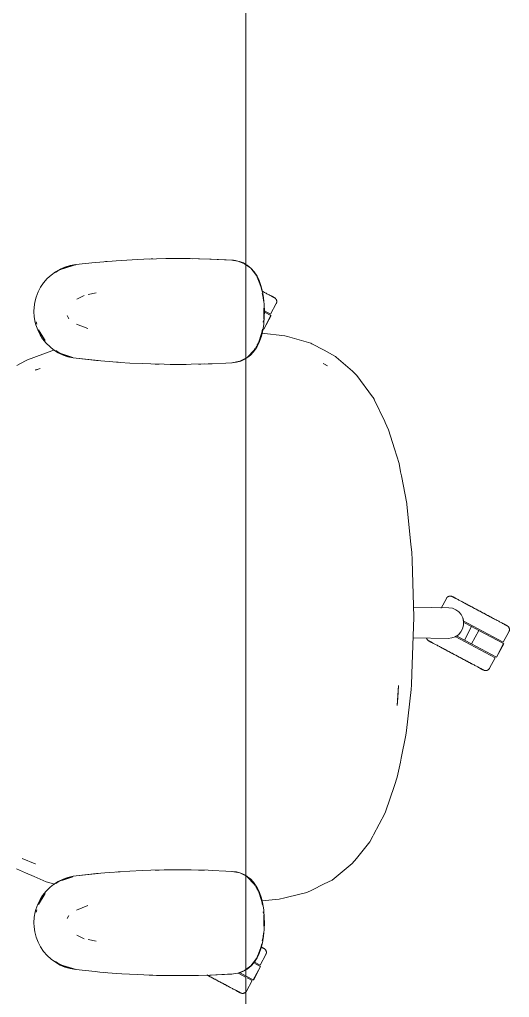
# Model space of a CAD drawing. Header units: millimetres. Extents: x 79795 to 317870, y -36033 to 97293.
# Drawn here: x 164558 to 165008, y 20911 to 21807 of the extents above; entities that cross this region are included whole.
import ezdxf

# ---------------------------------------------------------------- set-up
doc = ezdxf.new("R2010")
doc.units = ezdxf.units.MM
doc.header["$MEASUREMENT"] = 0
doc.layers.add('G-IMPT', color=8, linetype='CONTINUOUS', lineweight=9)
doc.layers.add('I-FURN', color=8, linetype='CONTINUOUS', lineweight=9)

msp = doc.modelspace()

# ---------------------------------------------------------------- linework, layer by layer
at = {"layer": 'G-IMPT'}
for p, q in [((164627.88, 21584.19), (164609.95, 21582.28)), ((164632.01, 21584.53), (164627.88, 21584.19)), ((164647.06, 21585.78), (164632.01, 21584.53)), ((164638.88, 21585.13), (164637.2, 21584.96)), ((164647.06, 21585.78), (164652.15, 21586.1)), ((164652.15, 21586.1), (164666.29, 21586.91)), ((164672.31, 21587.17), (164666.29, 21586.91)), ((164672.31, 21587.17), (164684.07, 21587.56)), ((164677.2, 21587.31), (164679.13, 21587.42)), ((164679.13, 21587.42), (164680.63, 21587.43)), ((164692.49, 21587.72), (164684.07, 21587.56)), ((164692.49, 21587.72), (164703.29, 21587.81)), ((164692.49, 21587.72), (164712.68, 21587.77)), ((164692.49, 21587.72), (164722.51, 21587.61)), ((164722.51, 21587.61), (164703.29, 21587.81)), ((164712.68, 21587.77), (164722.51, 21587.61)), ((164712.68, 21587.77), (164734.07, 21587.26)), ((164712.68, 21587.77), (164732.86, 21587.3)), ((164712.68, 21587.73), (164714.71, 21587.75)), ((164714.71, 21587.75), (164716.62, 21587.68)), ((164722.51, 21587.61), (164734.07, 21587.26)), ((164734.07, 21587.26), (164732.86, 21587.3)), ((164732.86, 21587.3), (164754.65, 21586.22)), ((164732.86, 21587.3), (164753.04, 21586.33)), ((164734.07, 21587.26), (164754.65, 21586.22)), ((164754.65, 21586.22), (164753.04, 21586.33)), ((164754.65, 21586.22), (164756.29, 21585.96)), ((164758.51, 21585.5), (164754.66, 21586.08)), ((164758.69, 21585.52), (164756.29, 21585.96)), ((164758.51, 21585.5), (164764.71, 21583.09)), ((164758.69, 21585.52), (164760.03, 21585.15)), ((164763.68, 21583.76), (164760.03, 21585.15)), ((164763.68, 21583.76), (164765.92, 21582.48)), ((164764.71, 21583.09), (164765.92, 21582.19)), ((164765.92, 21582.48), (164767.11, 21581.8)), ((164587.28, 21572.6), (164591.36, 21575.59)), ((164591.32, 21574.9), (164593.43, 21576.5)), ((164595.81, 21578.11), (164591.36, 21575.59)), ((164601.49, 21580.24), (164593.43, 21576.5)), ((164595.81, 21578.11), (164600.04, 21579.92)), ((164610.46, 21582.28), (164598, 21578.45)), ((164598, 21578.45), (164607.15, 21581.36)), ((164600.04, 21579.92), (164604.91, 21581.38)), ((164601.49, 21580.24), (164609.9, 21582.15)), ((164609.95, 21582.28), (164604.91, 21581.38)), ((164610.46, 21582.28), (164607.15, 21581.36)), ((164765.92, 21582.19), (164770.33, 21578.92)), ((164767.11, 21581.8), (164770.85, 21578.72)), ((164770.33, 21578.92), (164775.55, 21572.13)), ((164773.52, 21575.68), (164770.85, 21578.72)), ((164776.17, 21571.64), (164773.52, 21575.68)), ((164577.69, 21561.43), (164580.52, 21565.6)), ((164580.52, 21565.6), (164583.84, 21569.43)), ((164587.28, 21572.6), (164583.84, 21569.43)), ((164775.55, 21572.13), (164777.39, 21567.74)), ((164776.17, 21571.64), (164778.16, 21567.56)), ((164779.72, 21562.12), (164777.39, 21567.74)), ((164779.74, 21563.23), (164778.16, 21567.56)), ((164575.5, 21557.27), (164573.67, 21552.56)), ((164577.69, 21561.43), (164575.5, 21557.27)), ((164628.66, 21556.31), (164621.23, 21554.74)), ((164779.72, 21562.12), (164780.42, 21558.65)), ((164779.74, 21563.23), (164781.17, 21557.75)), ((164780.99, 21555.9), (164781.76, 21552.15)), ((164782.17, 21551.82), (164781.17, 21557.75)), ((164572.41, 21547.69), (164571.76, 21543.18)), ((164572.41, 21547.69), (164573.67, 21552.56)), ((164610.83, 21550.71), (164617.62, 21553.97)), ((164781.76, 21552.15), (164781.95, 21548.95)), ((164782.17, 21551.82), (164782.74, 21545.67)), ((164571.59, 21539.33), (164571.76, 21543.18)), ((164571.59, 21539.33), (164571.88, 21534.29)), ((164782.31, 21532.16), (164782.54, 21539.33)), ((164782.35, 21542.44), (164782.54, 21539.33)), ((164782.92, 21539.33), (164782.74, 21545.67)), ((164782.83, 21534.82), (164782.92, 21539.33)), ((164571.88, 21534.29), (164572.76, 21529.34)), ((164572.76, 21529.34), (164573.33, 21527.21)), ((164574.13, 21527.65), (164573.51, 21529.68)), ((164602.2, 21535.5), (164603.22, 21533.28)), ((164603.22, 21533.28), (164603.51, 21532.83)), ((164782.15, 21531.01), (164781.92, 21529.38)), ((164782.83, 21534.82), (164782.25, 21527.51)), ((164575.04, 21522.44), (164573.33, 21527.21)), ((164575.04, 21522.44), (164577.28, 21517.93)), ((164575.68, 21522.54), (164577.84, 21518.86)), ((164575.68, 21522.54), (164582.01, 21512.59)), ((164621.17, 21523.61), (164610.74, 21527.75)), ((164780.58, 21519.9), (164777.55, 21510.51)), ((164780.16, 21516.82), (164781.13, 21520.74)), ((164781.05, 21523.2), (164780.58, 21519.9)), ((164781.13, 21520.74), (164782.25, 21527.51)), ((164577.28, 21517.93), (164579.54, 21514.38)), ((164577.84, 21518.86), (164582.01, 21512.59)), ((164582.73, 21510.41), (164579.54, 21514.38)), ((164778.42, 21511.73), (164776.21, 21507.09)), ((164780.16, 21516.82), (164778.42, 21511.73)), ((164780.46, 21519.4), (164801.74, 21516.98)), ((164804, 21516.35), (164801.74, 21516.98)), ((164804, 21516.35), (164825.35, 21510.34)), ((164590.54, 21504.12), (164571.6, 21497.17)), ((164582.73, 21510.41), (164586.34, 21506.86)), ((164586.34, 21506.86), (164589.65, 21504.23)), ((164593.97, 21501.5), (164589.65, 21504.23)), ((164595.29, 21501.11), (164591.72, 21503.53)), ((164773.78, 21504.3), (164766.88, 21496.91)), ((164772.59, 21502.21), (164766.88, 21496.91)), ((164772.37, 21502.67), (164769.29, 21499.14)), ((164770.1, 21499.22), (164772.96, 21502.26)), ((164773.78, 21504.3), (164772.51, 21502.83)), ((164774.48, 21505.36), (164772.59, 21502.21)), ((164772.96, 21502.26), (164775.41, 21505.72)), ((164775.81, 21507.59), (164774.95, 21506.15)), ((164776.21, 21507.09), (164775.41, 21505.72)), ((164777.55, 21510.51), (164776.09, 21508.06)), ((164825.35, 21510.34), (164826.46, 21509.75)), ((164826.46, 21509.75), (164837.7, 21503.73)), ((164837.7, 21503.73), (164848.13, 21498.15)), ((164555.97, 21489.91), (164563.87, 21494.06)), ((164563.87, 21494.06), (164565.63, 21494.98)), ((164571.6, 21497.17), (164565.63, 21494.98)), ((164593.97, 21501.5), (164598.55, 21499.31)), ((164595.29, 21501.11), (164598, 21500.21)), ((164595.29, 21501.11), (164607.15, 21497.29)), ((164604.51, 21497.5), (164596.33, 21500.7)), ((164598, 21500.21), (164607.15, 21497.29)), ((164598.55, 21499.31), (164602.68, 21497.87)), ((164607.65, 21496.71), (164602.68, 21497.87)), ((164607.57, 21496.93), (164604.51, 21497.5)), ((164607.65, 21496.71), (164630.6, 21494.26)), ((164607.65, 21496.71), (164610.46, 21496.38)), ((164607.65, 21496.71), (164629.08, 21494.36)), ((164630.6, 21494.26), (164610.46, 21496.38)), ((164629.08, 21494.36), (164640.48, 21493.37)), ((164650.77, 21492.64), (164640.48, 21493.37)), ((164648.73, 21492.78), (164647.31, 21492.91)), ((164760.39, 21493.7), (164753.04, 21492.33)), ((164757.27, 21492.83), (164761.23, 21493.9)), ((164764.65, 21495.8), (164760.39, 21493.7)), ((164765.55, 21495.88), (164761.23, 21493.9)), ((164764.65, 21495.8), (164765.92, 21496.43)), ((164765.92, 21496.13), (164768.77, 21498.08)), ((164766.88, 21496.91), (164769.29, 21499.14)), ((164770.1, 21499.22), (164768.77, 21498.08)), ((164848.8, 21497.56), (164848.13, 21498.15)), ((164863.59, 21484.55), (164848.8, 21497.56)), ((164572.91, 21485.58), (164577.37, 21487.21)), ((164572.91, 21485.58), (164573.49, 21485.83)), ((164577.37, 21487.21), (164573.49, 21485.83)), ((164648.73, 21492.78), (164650.63, 21492.69)), ((164650.77, 21492.64), (164659.64, 21492.08)), ((164670.95, 21491.54), (164659.64, 21492.08)), ((164670.95, 21491.54), (164678.82, 21491.25)), ((164691.13, 21490.96), (164678.82, 21491.25)), ((164682.69, 21491.17), (164684.35, 21491.09)), ((164684.35, 21491.09), (164686.43, 21491.09)), ((164691.13, 21490.96), (164696.6, 21490.88)), ((164711.32, 21490.88), (164696.6, 21490.88)), ((164715.83, 21490.93), (164711.32, 21490.88)), ((164715.83, 21490.93), (164731.5, 21491.31)), ((164722.55, 21491.1), (164724.77, 21491.1)), ((164728.1, 21491.25), (164724.77, 21491.1)), ((164731.5, 21491.31), (164735.04, 21491.43)), ((164747.6, 21492.05), (164735.04, 21491.43)), ((164747.6, 21492.05), (164753.27, 21492.33)), ((164753.27, 21492.33), (164757.27, 21492.83)), ((164838.54, 21490.72), (164836.94, 21491.5)), ((164840.83, 21489.54), (164836.94, 21491.5)), ((164840.83, 21489.54), (164838.54, 21490.72)), ((164863.59, 21484.55), (164866.85, 21481.68)), ((164867.57, 21480.71), (164866.85, 21481.68)), ((164882.14, 21461.21), (164867.57, 21480.71)), ((164882.14, 21461.21), (164882.6, 21460.44)), ((164882.6, 21460.44), (164883.54, 21458.86)), ((164883.96, 21458.15), (164883.54, 21458.86)), ((164883.96, 21458.15), (164893.23, 21438.51)), ((164893.23, 21438.51), (164893.66, 21437.59)), ((164896.85, 21430.83), (164893.66, 21437.59)), ((164896.85, 21430.83), (164902.17, 21413.56)), ((164902.17, 21413.56), (164906.37, 21399.95)), ((164906.37, 21399.95), (164907.83, 21392.35)), ((164908.53, 21388.68), (164907.83, 21392.35)), ((164908.53, 21388.68), (164913.4, 21363.31)), ((164913.49, 21362.84), (164913.4, 21363.31)), ((164913.49, 21362.84), (164917.31, 21325.85)), ((164917.31, 21325.85), (164918.04, 21318.78)), ((164918.26, 21311.53), (164918.04, 21318.78)), ((164919.88, 21259.36), (164918.26, 21311.53)), ((164918.18, 21207.18), (164919.88, 21259.36)), ((164918.18, 21207.18), (164917.85, 21197.24)), ((164917.37, 21192.87), (164917.85, 21197.24)), ((164905.97, 21196.7), (164904.72, 21178.42)), ((164905.97, 21196.7), (164905.33, 21185.37)), ((164917.37, 21192.87), (164913.24, 21155.42)), ((164904.72, 21178.42), (164905.33, 21185.37)), ((164912.75, 21151), (164913.24, 21155.42)), ((164908.41, 21130.06), (164912.75, 21151)), ((164907.64, 21126.38), (164904.77, 21112.56)), ((164908.41, 21130.06), (164907.64, 21126.38)), ((164902.25, 21105.12), (164904.77, 21112.56)), ((164902.25, 21105.12), (164894.11, 21081.03)), ((164893.23, 21079.37), (164894.11, 21081.03)), ((164882.93, 21059.86), (164893.23, 21079.37)), ((164879.5, 21053.36), (164882.21, 21058.49)), ((164882.93, 21059.86), (164882.21, 21058.49)), ((164879.5, 21053.36), (164867.29, 21038.22)), ((164560.79, 21038.17), (164572.65, 21033.25)), ((164863.53, 21033.56), (164867.29, 21038.22)), ((164563.85, 21025.14), (164555.68, 21028.71)), ((164572.91, 21033.14), (164572.65, 21033.25)), ((164670.95, 21027.11), (164659.64, 21026.57)), ((164670.95, 21027.11), (164678.82, 21027.4)), ((164691.13, 21027.7), (164678.82, 21027.4)), ((164682.69, 21027.48), (164684.35, 21027.56)), ((164684.35, 21027.56), (164686.43, 21027.56)), ((164691.13, 21027.7), (164696.6, 21027.77)), ((164711.32, 21027.78), (164696.6, 21027.77)), ((164715.83, 21027.73), (164711.32, 21027.78)), ((164715.83, 21027.73), (164731.5, 21027.35)), ((164722.55, 21027.55), (164724.77, 21027.55)), ((164728.1, 21027.41), (164724.77, 21027.55)), ((164731.5, 21027.35), (164735.04, 21027.22)), ((164747.6, 21026.61), (164735.04, 21027.22)), ((164848.58, 21021.39), (164863.53, 21033.56)), ((164571.69, 21021.72), (164563.85, 21025.14)), ((164582.81, 21016.86), (164571.69, 21021.72)), ((164593.97, 21017.15), (164598.55, 21019.34)), ((164595.29, 21017.54), (164607.15, 21021.36)), ((164595.29, 21017.54), (164598, 21018.44)), ((164604.51, 21021.15), (164596.33, 21017.95)), ((164598, 21018.44), (164607.15, 21021.36)), ((164598.55, 21019.34), (164602.68, 21020.79)), ((164607.65, 21021.94), (164602.68, 21020.79)), ((164607.57, 21021.73), (164604.51, 21021.15)), ((164607.65, 21021.94), (164630.6, 21024.4)), ((164607.65, 21021.94), (164629.08, 21024.3)), ((164607.65, 21021.94), (164610.46, 21022.28)), ((164630.6, 21024.4), (164610.46, 21022.28)), ((164629.08, 21024.3), (164640.48, 21025.28)), ((164650.77, 21026.01), (164640.48, 21025.28)), ((164648.73, 21025.87), (164647.31, 21025.74)), ((164648.73, 21025.87), (164650.63, 21025.96)), ((164650.77, 21026.01), (164659.64, 21026.57)), ((164747.6, 21026.61), (164753.27, 21026.32)), ((164760.39, 21024.95), (164753.04, 21026.32)), ((164753.27, 21026.32), (164757.27, 21025.83)), ((164757.27, 21025.83), (164761.23, 21024.76)), ((164764.65, 21022.85), (164760.39, 21024.95)), ((164765.55, 21022.77), (164761.23, 21024.76)), ((164764.65, 21022.85), (164765.92, 21022.23)), ((164765.92, 21022.52), (164768.77, 21020.57)), ((164772.59, 21016.44), (164766.88, 21021.75)), ((164773.78, 21014.36), (164766.88, 21021.75)), ((164766.88, 21021.75), (164769.29, 21019.52)), ((164770.1, 21019.43), (164768.77, 21020.57)), ((164772.37, 21015.98), (164769.29, 21019.52)), ((164770.1, 21019.43), (164772.96, 21016.39)), ((164844.93, 21018.42), (164837.76, 21014.89)), ((164848.58, 21021.39), (164844.93, 21018.42)), ((164582.73, 21008.25), (164586.34, 21011.8)), ((164582.81, 21016.86), (164590.63, 21014.61)), ((164586.34, 21011.8), (164589.65, 21014.42)), ((164593.97, 21017.15), (164589.65, 21014.42)), ((164595.29, 21017.54), (164591.72, 21015.12)), ((164773.78, 21014.36), (164772.51, 21015.83)), ((164774.48, 21013.29), (164772.59, 21016.44)), ((164772.96, 21016.39), (164775.41, 21012.93)), ((164775.81, 21011.06), (164774.95, 21012.5)), ((164776.21, 21011.56), (164775.41, 21012.93)), ((164777.55, 21008.14), (164776.09, 21010.59)), ((164778.42, 21006.92), (164776.21, 21011.56)), ((164826.3, 21009.25), (164821.93, 21007.1)), ((164826.3, 21009.25), (164837.76, 21014.89)), ((164575.04, 20996.22), (164577.28, 21000.73)), ((164575.68, 20996.12), (164582.01, 21006.07)), ((164577.28, 21000.73), (164579.54, 21004.27)), ((164577.84, 20999.8), (164582.01, 21006.07)), ((164582.73, 21008.25), (164579.54, 21004.27)), ((164780.58, 20998.75), (164777.55, 21008.14)), ((164780.16, 21001.84), (164778.42, 21006.92)), ((164780.16, 21001.84), (164781.13, 20997.91)), ((164780.45, 20999.37), (164796.33, 21000.81)), ((164796.33, 21000.81), (164801.62, 21002.11)), ((164803.99, 21002.69), (164801.62, 21002.11)), ((164821.93, 21007.1), (164803.99, 21002.69)), ((164572.76, 20989.31), (164573.33, 20991.44)), ((164575.04, 20996.22), (164573.33, 20991.44)), ((164575.68, 20996.12), (164577.84, 20999.8)), ((164621.17, 20995.04), (164610.74, 20990.9)), ((164781.05, 20995.46), (164780.58, 20998.75)), ((164781.13, 20997.91), (164782.25, 20991.15)), ((164571.59, 20979.32), (164571.88, 20984.37)), ((164571.88, 20984.37), (164572.76, 20989.31)), ((164574.13, 20991.01), (164573.51, 20988.98)), ((164602.2, 20983.15), (164603.22, 20985.37)), ((164603.22, 20985.37), (164603.51, 20985.82)), ((164782.15, 20987.64), (164781.92, 20989.27)), ((164782.83, 20983.83), (164782.25, 20991.15)), ((164782.31, 20986.49), (164782.54, 20979.32)), ((164782.83, 20983.83), (164782.92, 20979.32)), ((164571.59, 20979.32), (164571.76, 20975.48)), ((164572.41, 20970.96), (164571.76, 20975.48)), ((164782.35, 20976.22), (164782.54, 20979.32)), ((164782.92, 20979.32), (164782.74, 20972.99)), ((164572.41, 20970.96), (164573.67, 20966.1)), ((164575.5, 20961.39), (164573.67, 20966.1)), ((164610.83, 20967.95), (164617.62, 20964.68)), ((164780.99, 20962.75), (164781.76, 20966.5)), ((164782.17, 20966.84), (164781.17, 20960.9)), ((164781.76, 20966.5), (164781.95, 20969.7)), ((164782.17, 20966.84), (164782.74, 20972.99)), ((164577.69, 20957.22), (164575.5, 20961.39)), ((164577.69, 20957.22), (164580.52, 20953.05)), ((164628.66, 20962.34), (164621.23, 20963.92)), ((164779.72, 20956.54), (164777.39, 20950.91)), ((164779.74, 20955.42), (164778.16, 20951.09)), ((164779.72, 20956.54), (164780.42, 20960)), ((164779.74, 20955.42), (164781.17, 20960.9)), ((164580.52, 20953.05), (164583.84, 20949.22)), ((164587.28, 20946.05), (164583.84, 20949.22)), ((164770.33, 20939.73), (164775.55, 20946.52)), ((164776.17, 20947.02), (164773.52, 20942.97)), ((164775.55, 20946.52), (164777.39, 20950.91)), ((164776.17, 20947.02), (164778.16, 20951.09)), ((164587.28, 20946.05), (164591.36, 20943.06)), ((164591.32, 20943.75), (164593.43, 20942.15)), ((164595.81, 20940.55), (164591.36, 20943.06)), ((164601.49, 20938.42), (164593.43, 20942.15)), ((164595.81, 20940.55), (164600.04, 20938.73)), ((164610.46, 20936.37), (164598, 20940.2)), ((164598, 20940.2), (164607.15, 20937.29)), ((164600.04, 20938.73), (164604.91, 20937.27)), ((164601.49, 20938.42), (164609.9, 20936.5)), ((164765.92, 20936.46), (164770.33, 20939.73)), ((164767.11, 20936.85), (164770.85, 20939.93)), ((164773.52, 20942.97), (164770.85, 20939.93)), ((164609.95, 20936.37), (164604.91, 20937.27)), ((164610.46, 20936.37), (164607.15, 20937.29)), ((164627.88, 20934.47), (164609.95, 20936.37)), ((164632.01, 20934.12), (164627.88, 20934.47)), ((164647.06, 20932.87), (164632.01, 20934.12)), ((164638.88, 20933.53), (164637.2, 20933.69)), ((164647.06, 20932.87), (164652.15, 20932.55)), ((164652.15, 20932.55), (164666.29, 20931.74)), ((164672.31, 20931.49), (164666.29, 20931.74)), ((164672.31, 20931.49), (164684.07, 20931.1)), ((164677.2, 20931.34), (164679.13, 20931.23)), ((164679.13, 20931.23), (164680.63, 20931.22)), ((164692.49, 20930.93), (164684.07, 20931.1)), ((164692.49, 20930.93), (164722.51, 20931.05)), ((164692.49, 20930.93), (164712.68, 20930.89)), ((164692.49, 20930.93), (164703.29, 20930.84)), ((164722.51, 20931.05), (164703.29, 20930.84)), ((164712.68, 20930.89), (164734.07, 20931.39)), ((164712.68, 20930.89), (164732.86, 20931.35)), ((164712.68, 20930.89), (164722.51, 20931.05)), ((164712.68, 20930.92), (164714.71, 20930.91)), ((164714.71, 20930.91), (164716.62, 20930.98)), ((164722.51, 20931.05), (164734.07, 20931.39)), ((164732.86, 20931.35), (164754.65, 20932.44)), ((164732.86, 20931.35), (164753.04, 20932.32)), ((164734.07, 20931.39), (164732.86, 20931.35)), ((164734.07, 20931.39), (164754.65, 20932.44)), ((164754.65, 20932.44), (164753.04, 20932.32)), ((164754.65, 20932.44), (164756.29, 20932.69)), ((164758.51, 20933.15), (164754.66, 20932.57)), ((164758.69, 20933.13), (164756.29, 20932.69)), ((164758.51, 20933.15), (164764.71, 20935.56)), ((164758.69, 20933.13), (164760.03, 20933.5)), ((164763.68, 20934.9), (164760.03, 20933.5)), ((164763.68, 20934.9), (164765.92, 20936.17)), ((164764.71, 20935.56), (164765.92, 20936.46)), ((164765.92, 20936.17), (164767.11, 20936.85))]:
    msp.add_line(p, q, dxfattribs=at)
at = {"layer": 'I-FURN'}
for p, q in [((164765.92, 21959.33), (164765.92, 20559.33)), ((164765.92, 20559.33), (164765.92, 21959.33)), ((164781.4, 21557.63), (164780.56, 21558.07)), ((164782.21, 21557.2), (164781.4, 21557.63)), ((164783, 21556.78), (164782.21, 21557.2)), ((164783.76, 21556.37), (164783, 21556.78)), ((164784.49, 21555.98), (164783.76, 21556.37)), ((164785.2, 21555.61), (164784.49, 21555.98)), ((164785.88, 21555.24), (164785.2, 21555.61)), ((164786.53, 21554.9), (164785.88, 21555.24)), ((164787.14, 21554.57), (164786.53, 21554.9)), ((164787.73, 21554.26), (164787.14, 21554.57)), ((164787.42, 21554.43), (164787.99, 21554.12)), ((164788.28, 21553.97), (164787.73, 21554.26)), ((164787.99, 21554.12), (164788.52, 21553.84)), ((164788.8, 21553.69), (164788.28, 21553.97)), ((164788.52, 21553.84), (164789.02, 21553.57)), ((164789.28, 21553.44), (164788.8, 21553.69)), ((164789.02, 21553.57), (164789.49, 21553.33)), ((164789.72, 21553.2), (164789.28, 21553.44)), ((164789.49, 21553.33), (164789.92, 21553.1)), ((164790.13, 21552.98), (164789.72, 21553.2)), ((164789.92, 21553.1), (164790.31, 21552.89)), ((164790.51, 21552.78), (164790.13, 21552.98)), ((164790.31, 21552.89), (164790.67, 21552.7)), ((164790.84, 21552.61), (164790.51, 21552.78)), ((164790.67, 21552.7), (164790.98, 21552.53)), ((164791.14, 21552.45), (164790.84, 21552.61)), ((164790.98, 21552.53), (164791.26, 21552.38)), ((164791.4, 21552.31), (164791.14, 21552.45)), ((164791.26, 21552.38), (164791.5, 21552.25)), ((164791.62, 21552.19), (164791.4, 21552.31)), ((164791.5, 21552.25), (164791.7, 21552.15)), ((164791.8, 21552.1), (164791.62, 21552.19)), ((164791.7, 21552.15), (164791.87, 21552.06)), ((164791.94, 21552.02), (164791.8, 21552.1)), ((164791.87, 21552.06), (164791.99, 21552)), ((164792.04, 21551.97), (164791.94, 21552.02)), ((164791.99, 21552), (164792.07, 21551.95)), ((164792.1, 21551.94), (164792.04, 21551.97)), ((164792.07, 21551.95), (164792.11, 21551.93)), ((164792.12, 21551.93), (164792.1, 21551.94)), ((164792.11, 21551.93), (164792.12, 21551.93)), ((164792.12, 21551.93), (164792.26, 21551.85)), ((164792.26, 21551.85), (164792.4, 21551.76)), ((164792.4, 21551.76), (164792.53, 21551.68)), ((164792.53, 21551.68), (164792.66, 21551.58)), ((164792.66, 21551.58), (164792.79, 21551.48)), ((164792.79, 21551.48), (164792.91, 21551.38)), ((164792.91, 21551.38), (164793.03, 21551.27)), ((164793.03, 21551.27), (164793.14, 21551.15)), ((164793.14, 21551.15), (164793.25, 21551.03)), ((164793.25, 21551.03), (164793.35, 21550.91)), ((164793.35, 21550.91), (164793.45, 21550.78)), ((164793.45, 21550.78), (164793.55, 21550.65)), ((164793.55, 21550.65), (164793.64, 21550.52)), ((164793.64, 21550.52), (164793.72, 21550.38)), ((164793.72, 21550.38), (164793.8, 21550.24)), ((164793.8, 21550.24), (164793.87, 21550.09)), ((164793.88, 21546.66), (164793.8, 21546.52)), ((164793.87, 21550.09), (164793.93, 21549.95)), ((164793.94, 21546.81), (164793.88, 21546.66)), ((164793.93, 21549.95), (164793.99, 21549.8)), ((164794, 21546.96), (164793.94, 21546.81)), ((164793.99, 21549.8), (164794.05, 21549.64)), ((164794.05, 21547.11), (164794, 21546.96)), ((164794.05, 21549.64), (164794.1, 21549.49)), ((164794.1, 21547.26), (164794.05, 21547.11)), ((164794.1, 21549.49), (164794.14, 21549.34)), ((164794.14, 21547.42), (164794.1, 21547.26)), ((164794.14, 21549.34), (164794.17, 21549.18)), ((164794.18, 21547.58), (164794.14, 21547.42)), ((164794.17, 21549.18), (164794.2, 21549.02)), ((164794.21, 21547.74), (164794.18, 21547.58)), ((164794.2, 21549.02), (164794.23, 21548.86)), ((164794.23, 21547.89), (164794.21, 21547.74)), ((164794.23, 21548.86), (164794.24, 21548.7)), ((164794.24, 21548.06), (164794.23, 21547.89)), ((164794.24, 21548.7), (164794.25, 21548.54)), ((164794.25, 21548.22), (164794.24, 21548.06)), ((164794.25, 21548.54), (164794.26, 21548.38)), ((164794.26, 21548.38), (164794.25, 21548.22)), ((164783.01, 21539.78), (164788.63, 21536.79)), ((164783.53, 21538.37), (164788.82, 21535.56)), ((164788.63, 21536.79), (164793.78, 21546.48)), ((164793.8, 21546.52), (164793.78, 21546.48)), ((164788.82, 21535.56), (164782.25, 21523.2)), ((164782.42, 21523.11), (164788.99, 21535.47)), ((164782.25, 21523.2), (164782.15, 21523.25)), ((164950.9, 21277.78), (164951.03, 21277.88)), ((164951.03, 21277.88), (164951.16, 21277.96)), ((164951.16, 21277.96), (164951.3, 21278.05)), ((164951.3, 21278.05), (164951.44, 21278.13)), ((164951.44, 21278.13), (164951.59, 21278.2)), ((164951.59, 21278.2), (164951.73, 21278.26)), ((164951.73, 21278.26), (164951.88, 21278.32)), ((164951.88, 21278.32), (164952.03, 21278.38)), ((164952.03, 21278.38), (164952.19, 21278.43)), ((164952.19, 21278.43), (164952.34, 21278.47)), ((164952.34, 21278.47), (164952.5, 21278.5)), ((164952.5, 21278.5), (164952.66, 21278.53)), ((164952.66, 21278.53), (164952.82, 21278.55)), ((164952.82, 21278.55), (164952.98, 21278.57)), ((164952.98, 21278.57), (164953.14, 21278.58)), ((164953.14, 21278.58), (164953.3, 21278.58)), ((164953.3, 21278.58), (164953.46, 21278.58)), ((164953.46, 21278.58), (164953.62, 21278.57)), ((164953.62, 21278.57), (164953.78, 21278.56)), ((164953.78, 21278.56), (164953.94, 21278.53)), ((164953.94, 21278.53), (164954.1, 21278.51)), ((164954.1, 21278.51), (164954.26, 21278.47)), ((164954.26, 21278.47), (164954.42, 21278.43)), ((164954.42, 21278.43), (164954.57, 21278.38)), ((164954.57, 21278.38), (164954.72, 21278.33)), ((164954.72, 21278.33), (164954.87, 21278.27)), ((164954.87, 21278.27), (164955.02, 21278.2)), ((164955.02, 21278.2), (164955.16, 21278.13)), ((164955.16, 21278.13), (164955.2, 21278.11)), ((164955.2, 21278.11), (164955.22, 21278.1)), ((164955.21, 21278.11), (164955.2, 21278.11)), ((164955.25, 21278.09), (164955.21, 21278.11)), ((164955.22, 21278.1), (164955.28, 21278.07)), ((164955.33, 21278.04), (164955.25, 21278.09)), ((164955.28, 21278.07), (164955.38, 21278.02)), ((164955.45, 21277.98), (164955.33, 21278.04)), ((164955.38, 21278.02), (164955.52, 21277.94)), ((164955.62, 21277.89), (164955.45, 21277.98)), ((164955.52, 21277.94), (164955.7, 21277.85)), ((164955.82, 21277.79), (164955.62, 21277.89)), ((164949.75, 21276.45), (164945.05, 21267.61)), ((164949.75, 21276.45), (164949.83, 21276.59)), ((164949.83, 21276.59), (164949.91, 21276.73)), ((164949.91, 21276.73), (164950, 21276.86)), ((164950, 21276.86), (164950.1, 21276.99)), ((164950.1, 21276.99), (164950.2, 21277.12)), ((164950.2, 21277.12), (164950.3, 21277.24)), ((164950.3, 21277.24), (164950.41, 21277.36)), ((164950.41, 21277.36), (164950.53, 21277.47)), ((164950.53, 21277.47), (164950.65, 21277.58)), ((164950.65, 21277.58), (164950.77, 21277.68)), ((164950.77, 21277.68), (164950.9, 21277.78)), ((164955.7, 21277.85), (164955.92, 21277.73)), ((164956.06, 21277.66), (164955.82, 21277.79)), ((164955.92, 21277.73), (164956.18, 21277.59)), ((164956.34, 21277.51), (164956.06, 21277.66)), ((164956.18, 21277.59), (164956.48, 21277.43)), ((164956.65, 21277.34), (164956.34, 21277.51)), ((164956.48, 21277.43), (164956.81, 21277.26)), ((164957.01, 21277.15), (164956.65, 21277.34)), ((164956.81, 21277.26), (164957.19, 21277.06)), ((164957.4, 21276.94), (164957.01, 21277.15)), ((164957.19, 21277.06), (164957.6, 21276.84)), ((164957.83, 21276.71), (164957.4, 21276.94)), ((164957.6, 21276.84), (164958.04, 21276.6)), ((164958.3, 21276.47), (164957.83, 21276.71)), ((164958.04, 21276.6), (164958.53, 21276.35)), ((164958.8, 21276.2), (164958.3, 21276.47)), ((164958.53, 21276.35), (164959.04, 21276.07)), ((164959.34, 21275.92), (164958.8, 21276.2)), ((164959.04, 21276.07), (164959.59, 21275.78)), ((164959.9, 21275.61), (164959.34, 21275.92)), ((164959.59, 21275.78), (164960.18, 21275.47)), ((164960.51, 21275.29), (164959.9, 21275.61)), ((164961.14, 21274.96), (164960.51, 21275.29)), ((164961.8, 21274.6), (164961.14, 21274.96)), ((164962.5, 21274.23), (164961.8, 21274.6)), ((164963.22, 21273.85), (164962.5, 21274.23)), ((164963.97, 21273.45), (164963.22, 21273.85)), ((164964.75, 21273.04), (164963.97, 21273.45)), ((164965.55, 21272.61), (164964.75, 21273.04)), ((164966.37, 21272.17), (164965.55, 21272.61)), ((164965.92, 21272.41), (164966.76, 21271.97)), ((164967.22, 21271.72), (164966.37, 21272.17)), ((164966.76, 21271.97), (164967.61, 21271.51)), ((164968.09, 21271.26), (164967.22, 21271.72)), ((164967.61, 21271.51), (164968.49, 21271.05)), ((164968.97, 21270.79), (164968.09, 21271.26)), ((164968.49, 21271.05), (164969.39, 21270.57)), ((164969.88, 21270.31), (164968.97, 21270.79)), ((164969.39, 21270.57), (164970.3, 21270.08)), ((164970.8, 21269.82), (164969.88, 21270.31)), ((164970.3, 21270.08), (164971.23, 21269.59)), ((164971.74, 21269.32), (164970.8, 21269.82)), ((164971.23, 21269.59), (164972.18, 21269.09)), ((164972.69, 21268.81), (164971.74, 21269.32)), ((164972.18, 21269.09), (164973.13, 21268.58)), ((164919.6, 21268.39), (164951.94, 21267.82)), ((164951.94, 21267.82), (164955.28, 21267.36)), ((164955.28, 21267.36), (164958.41, 21266.11)), ((164958.41, 21266.11), (164961.16, 21264.14)), ((164961.16, 21264.14), (164963.35, 21261.58)), ((164963.35, 21261.58), (164964.86, 21258.57)), ((164973.65, 21268.3), (164972.69, 21268.81)), ((164973.13, 21268.58), (164974.1, 21268.06)), ((164974.63, 21267.78), (164973.65, 21268.3)), ((164974.1, 21268.06), (164975.08, 21267.54)), ((164975.61, 21267.26), (164974.63, 21267.78)), ((164975.08, 21267.54), (164976.07, 21267.02)), ((164976.6, 21266.73), (164975.61, 21267.26)), ((164976.07, 21267.02), (164977.06, 21266.49)), ((164977.6, 21266.2), (164976.6, 21266.73)), ((164977.06, 21266.49), (164978.06, 21265.96)), ((164978.6, 21265.67), (164977.6, 21266.2)), ((164978.06, 21265.96), (164979.06, 21265.43)), ((164979.61, 21265.14), (164978.6, 21265.67)), ((164979.06, 21265.43), (164980.07, 21264.89)), ((164980.61, 21264.6), (164979.61, 21265.14)), ((164980.07, 21264.89), (164981.07, 21264.36)), ((164981.62, 21264.07), (164980.61, 21264.6)), ((164981.07, 21264.36), (164982.08, 21263.82)), ((164982.62, 21263.54), (164981.62, 21264.07)), ((164982.08, 21263.82), (164983.08, 21263.29)), ((164983.62, 21263), (164982.62, 21263.54)), ((164983.08, 21263.29), (164984.08, 21262.76)), ((164984.61, 21262.48), (164983.62, 21263)), ((164984.08, 21262.76), (164985.07, 21262.23)), ((164985.6, 21261.95), (164984.61, 21262.48)), ((164985.07, 21262.23), (164986.05, 21261.71)), ((164986.58, 21261.43), (164985.6, 21261.95)), ((164986.05, 21261.71), (164987.03, 21261.19)), ((164987.55, 21260.92), (164986.58, 21261.43)), ((164987.03, 21261.19), (164987.99, 21260.68)), ((164988.5, 21260.41), (164987.55, 21260.92)), ((164987.99, 21260.68), (164988.94, 21260.17)), ((164989.45, 21259.9), (164988.5, 21260.41)), ((164988.94, 21260.17), (164989.88, 21259.68)), ((164965.56, 21251.9), (164964.69, 21248.64)), ((164964.86, 21258.57), (164965.61, 21255.28)), ((164965.27, 21255.77), (165001.99, 21236.25)), ((164965.61, 21255.28), (164965.56, 21251.9)), ((164965.68, 21254.42), (164972.83, 21250.62)), ((164990.38, 21259.41), (164989.45, 21259.9)), ((164989.88, 21259.68), (164990.8, 21259.19)), ((164991.29, 21258.92), (164990.38, 21259.41)), ((164990.8, 21259.19), (164991.71, 21258.7)), ((164992.19, 21258.45), (164991.29, 21258.92)), ((164993.06, 21257.98), (164992.19, 21258.45)), ((164993.92, 21257.53), (164993.06, 21257.98)), ((164994.76, 21257.08), (164993.92, 21257.53)), ((164995.57, 21256.65), (164994.76, 21257.08)), ((164996.36, 21256.23), (164995.57, 21256.65)), ((164997.12, 21255.83), (164996.36, 21256.23)), ((164997.85, 21255.44), (164997.12, 21255.83)), ((164998.56, 21255.06), (164997.85, 21255.44)), ((164999.24, 21254.7), (164998.56, 21255.06)), ((164999.89, 21254.35), (164999.24, 21254.7)), ((165000.5, 21254.03), (164999.89, 21254.35)), ((165001.09, 21253.72), (165000.5, 21254.03)), ((165000.78, 21253.88), (165001.34, 21253.58)), ((165001.64, 21253.42), (165001.09, 21253.72)), ((165001.34, 21253.58), (165001.88, 21253.29)), ((165002.15, 21253.15), (165001.64, 21253.42)), ((165001.88, 21253.29), (165002.38, 21253.03)), ((165002.64, 21252.89), (165002.15, 21253.15)), ((165002.38, 21253.03), (165002.85, 21252.78)), ((165003.08, 21252.65), (165002.64, 21252.89)), ((165002.85, 21252.78), (165003.28, 21252.55)), ((165003.49, 21252.44), (165003.08, 21252.65)), ((165003.28, 21252.55), (165003.67, 21252.34)), ((165003.87, 21252.24), (165003.49, 21252.44)), ((165003.67, 21252.34), (165004.02, 21252.15)), ((165004.2, 21252.06), (165003.87, 21252.24)), ((165004.02, 21252.15), (165004.34, 21251.99)), ((165004.5, 21251.9), (165004.2, 21252.06)), ((165004.34, 21251.99), (165004.62, 21251.84)), ((165004.76, 21251.76), (165004.5, 21251.9)), ((165004.62, 21251.84), (165004.86, 21251.71)), ((165004.98, 21251.65), (165004.76, 21251.76)), ((165004.86, 21251.71), (165005.06, 21251.6)), ((165005.16, 21251.55), (165004.98, 21251.65)), ((165005.06, 21251.6), (165005.23, 21251.52)), ((165005.3, 21251.48), (165005.16, 21251.55)), ((165005.23, 21251.52), (165005.35, 21251.45)), ((165005.4, 21251.42), (165005.3, 21251.48)), ((165005.35, 21251.45), (165005.43, 21251.41)), ((165005.46, 21251.39), (165005.4, 21251.42)), ((165005.43, 21251.41), (165005.47, 21251.38)), ((165005.48, 21251.38), (165005.46, 21251.39)), ((165005.47, 21251.38), (165005.48, 21251.38)), ((165005.48, 21251.38), (165005.62, 21251.3)), ((165005.62, 21251.3), (165005.76, 21251.22)), ((165005.76, 21251.22), (165005.89, 21251.13)), ((165005.89, 21251.13), (165006.02, 21251.03)), ((165006.02, 21251.03), (165006.15, 21250.93)), ((164960.79, 21243.2), (164957.98, 21241.33)), ((164966.26, 21238.26), (164959.11, 21242.06)), ((164963.07, 21245.68), (164960.79, 21243.2)), ((164964.69, 21248.64), (164963.07, 21245.68)), ((164972.83, 21250.62), (164966.26, 21238.26)), ((164972.83, 21250.62), (164979.47, 21247.09)), ((164979.47, 21247.09), (164972.9, 21234.73)), ((164979.47, 21247.09), (165002.18, 21235.01)), ((165001.99, 21236.25), (165007.14, 21245.93)), ((165006.15, 21250.93), (165006.27, 21250.83)), ((165006.27, 21250.83), (165006.39, 21250.72)), ((165006.39, 21250.72), (165006.5, 21250.61)), ((165006.5, 21250.61), (165006.61, 21250.49)), ((165006.61, 21250.49), (165006.71, 21250.36)), ((165006.71, 21250.36), (165006.81, 21250.24)), ((165006.81, 21250.24), (165006.91, 21250.11)), ((165006.91, 21250.11), (165006.99, 21249.97)), ((165006.99, 21249.97), (165007.08, 21249.83)), ((165007.08, 21249.83), (165007.16, 21249.69)), ((165007.16, 21245.97), (165007.14, 21245.93)), ((165007.16, 21249.69), (165007.23, 21249.55)), ((165007.23, 21246.11), (165007.16, 21245.97)), ((165007.23, 21249.55), (165007.29, 21249.4)), ((165007.3, 21246.26), (165007.23, 21246.11)), ((165007.29, 21249.4), (165007.35, 21249.25)), ((165007.36, 21246.41), (165007.3, 21246.26)), ((165007.35, 21249.25), (165007.41, 21249.1)), ((165007.41, 21246.56), (165007.36, 21246.41)), ((165007.41, 21249.1), (165007.46, 21248.95)), ((165007.46, 21246.72), (165007.41, 21246.56)), ((165007.46, 21248.95), (165007.5, 21248.79)), ((165007.5, 21246.87), (165007.46, 21246.72)), ((165007.5, 21248.79), (165007.53, 21248.63)), ((165007.54, 21247.03), (165007.5, 21246.87)), ((165007.53, 21248.63), (165007.56, 21248.47)), ((165007.56, 21247.19), (165007.54, 21247.03)), ((165007.56, 21248.47), (165007.59, 21248.31)), ((165007.59, 21247.35), (165007.56, 21247.19)), ((165007.59, 21248.31), (165007.6, 21248.15)), ((165007.6, 21247.51), (165007.59, 21247.35)), ((165007.6, 21248.15), (165007.61, 21247.99)), ((165007.61, 21247.67), (165007.6, 21247.51)), ((165007.61, 21247.99), (165007.62, 21247.83)), ((165007.62, 21247.83), (165007.61, 21247.67)), ((164951.45, 21239.84), (164919.26, 21240.4)), ((164931.59, 21240.09), (164931.55, 21240.25)), ((164931.63, 21239.93), (164931.59, 21240.09)), ((164931.68, 21239.78), (164931.63, 21239.93)), ((164931.73, 21239.63), (164931.68, 21239.78)), ((164931.79, 21239.48), (164931.73, 21239.63)), ((164931.86, 21239.33), (164931.79, 21239.48)), ((164931.93, 21239.19), (164931.86, 21239.33)), ((164932.01, 21239.05), (164931.93, 21239.19)), ((164932.09, 21238.91), (164932.01, 21239.05)), ((164932.18, 21238.77), (164932.09, 21238.91)), ((164932.27, 21238.64), (164932.18, 21238.77)), ((164932.37, 21238.52), (164932.27, 21238.64)), ((164932.47, 21238.39), (164932.37, 21238.52)), ((164932.58, 21238.27), (164932.47, 21238.39)), ((164932.7, 21238.16), (164932.58, 21238.27)), ((164932.82, 21238.05), (164932.7, 21238.16)), ((164932.94, 21237.94), (164932.82, 21238.05)), ((164933.06, 21237.84), (164932.94, 21237.94)), ((164933.19, 21237.75), (164933.06, 21237.84)), ((164933.33, 21237.66), (164933.19, 21237.75)), ((164933.47, 21237.58), (164933.33, 21237.66)), ((164933.61, 21237.5), (164933.47, 21237.58)), ((164933.61, 21237.49), (164933.61, 21237.5)), ((164933.61, 21237.5), (164933.63, 21237.49)), ((164933.65, 21237.47), (164933.61, 21237.49)), ((164933.63, 21237.49), (164933.69, 21237.45)), ((164933.74, 21237.43), (164933.65, 21237.47)), ((164933.69, 21237.45), (164933.79, 21237.4)), ((164933.86, 21237.36), (164933.74, 21237.43)), ((164933.79, 21237.4), (164933.93, 21237.33)), ((164934.02, 21237.28), (164933.86, 21237.36)), ((164933.93, 21237.33), (164934.11, 21237.23)), ((164934.22, 21237.17), (164934.02, 21237.28)), ((164934.11, 21237.23), (164934.33, 21237.11)), ((164934.46, 21237.04), (164934.22, 21237.17)), ((164934.33, 21237.11), (164934.59, 21236.98)), ((164934.74, 21236.89), (164934.46, 21237.04)), ((164934.59, 21236.98), (164934.88, 21236.82)), ((164935.06, 21236.73), (164934.74, 21236.89)), ((164934.88, 21236.82), (164935.22, 21236.64)), ((164935.41, 21236.54), (164935.06, 21236.73)), ((164935.22, 21236.64), (164935.59, 21236.44)), ((164935.81, 21236.33), (164935.41, 21236.54)), ((164935.59, 21236.44), (164936, 21236.22)), ((164936.24, 21236.1), (164935.81, 21236.33)), ((164936, 21236.22), (164936.45, 21235.99)), ((164936.7, 21235.85), (164936.24, 21236.1)), ((164936.45, 21235.99), (164936.93, 21235.73)), ((164937.2, 21235.58), (164936.7, 21235.85)), ((164936.93, 21235.73), (164937.45, 21235.46)), ((164937.74, 21235.3), (164937.2, 21235.58)), ((164937.45, 21235.46), (164938, 21235.16)), ((164938.31, 21235), (164937.74, 21235.3)), ((164938, 21235.16), (164938.58, 21234.85)), ((164938.58, 21234.85), (164939.2, 21234.52)), ((164939.2, 21234.52), (164939.85, 21234.18)), ((164939.85, 21234.18), (164940.52, 21233.82)), ((164940.52, 21233.82), (164941.23, 21233.44)), ((164941.23, 21233.44), (164941.97, 21233.05)), ((164954.81, 21240.19), (164951.45, 21239.84)), ((164957.98, 21241.33), (164954.81, 21240.19)), ((164957.73, 21241.66), (164994.48, 21222.12)), ((164972.9, 21234.73), (164966.26, 21238.26)), ((164995.61, 21222.65), (164972.9, 21234.73)), ((165002.18, 21235.01), (164995.61, 21222.65)), ((164995.78, 21222.56), (165002.35, 21234.92)), ((164941.97, 21233.05), (164942.73, 21232.65)), ((164942.73, 21232.65), (164943.52, 21232.23)), ((164943.52, 21232.23), (164944.33, 21231.8)), ((164944.33, 21231.8), (164945.16, 21231.35)), ((164945.16, 21231.35), (164946.02, 21230.9)), ((164946.02, 21230.9), (164946.9, 21230.43)), ((164946.9, 21230.43), (164947.79, 21229.96)), ((164948.28, 21229.69), (164947.38, 21230.18)), ((164947.79, 21229.96), (164948.71, 21229.47)), ((164949.21, 21229.2), (164948.28, 21229.69)), ((164948.71, 21229.47), (164949.64, 21228.98)), ((164950.14, 21228.7), (164949.21, 21229.2)), ((164949.64, 21228.98), (164950.58, 21228.47)), ((164951.09, 21228.2), (164950.14, 21228.7)), ((164950.58, 21228.47), (164951.54, 21227.96)), ((164952.06, 21227.69), (164951.09, 21228.2)), ((164951.54, 21227.96), (164952.51, 21227.45)), ((164953.03, 21227.17), (164952.06, 21227.69)), ((164952.51, 21227.45), (164953.48, 21226.93)), ((164954.02, 21226.65), (164953.03, 21227.17)), ((164953.48, 21226.93), (164954.47, 21226.4)), ((164955.01, 21226.12), (164954.02, 21226.65)), ((164954.47, 21226.4), (164955.47, 21225.88)), ((164956, 21225.59), (164955.01, 21226.12)), ((164955.47, 21225.88), (164956.46, 21225.34)), ((164957.01, 21225.06), (164956, 21225.59)), ((164956.46, 21225.34), (164957.47, 21224.81)), ((164958.01, 21224.52), (164957.01, 21225.06)), ((164957.47, 21224.81), (164958.47, 21224.28)), ((164959.02, 21223.99), (164958.01, 21224.52)), ((164958.47, 21224.28), (164959.48, 21223.74)), ((164960.02, 21223.45), (164959.02, 21223.99)), ((164959.48, 21223.74), (164960.48, 21223.21)), ((164961.02, 21222.92), (164960.02, 21223.45)), ((164960.48, 21223.21), (164961.48, 21222.68)), ((164962.02, 21222.39), (164961.02, 21222.92)), ((164961.48, 21222.68), (164962.48, 21222.15)), ((164963.02, 21221.86), (164962.02, 21222.39)), ((164962.48, 21222.15), (164963.47, 21221.62)), ((164964, 21221.34), (164963.02, 21221.86)), ((164963.47, 21221.62), (164964.46, 21221.1)), ((164964.98, 21220.81), (164964, 21221.34)), ((164964.46, 21221.1), (164965.43, 21220.58)), ((164965.95, 21220.3), (164964.98, 21220.81)), ((164965.43, 21220.58), (164966.39, 21220.06)), ((164966.91, 21219.79), (164965.95, 21220.3)), ((164966.39, 21220.06), (164967.34, 21219.56)), ((164967.85, 21219.29), (164966.91, 21219.79)), ((164967.34, 21219.56), (164968.28, 21219.06)), ((164968.78, 21218.79), (164967.85, 21219.29)), ((164968.28, 21219.06), (164969.2, 21218.57)), ((164969.7, 21218.31), (164968.78, 21218.79)), ((164969.2, 21218.57), (164970.11, 21218.09)), ((164970.59, 21217.83), (164969.7, 21218.31)), ((164970.11, 21218.09), (164971, 21217.62)), ((164971.47, 21217.37), (164970.59, 21217.83)), ((164971, 21217.62), (164971.87, 21217.15)), ((164972.33, 21216.91), (164971.47, 21217.37)), ((164971.87, 21217.15), (164972.71, 21216.7)), ((164973.16, 21216.47), (164972.33, 21216.91)), ((164972.71, 21216.7), (164973.54, 21216.27)), ((164973.54, 21216.27), (164974.34, 21215.84)), ((164974.34, 21215.84), (164975.11, 21215.43)), ((164975.11, 21215.43), (164975.86, 21215.03)), ((164989.33, 21212.43), (164994.48, 21222.12)), ((164975.86, 21215.03), (164976.59, 21214.65)), ((164976.59, 21214.65), (164977.28, 21214.28)), ((164977.28, 21214.28), (164977.94, 21213.92)), ((164977.94, 21213.92), (164978.58, 21213.59)), ((164978.58, 21213.59), (164979.18, 21213.27)), ((164979.49, 21213.1), (164978.91, 21213.41)), ((164979.18, 21213.27), (164979.75, 21212.96)), ((164980.04, 21212.81), (164979.49, 21213.1)), ((164979.75, 21212.96), (164980.28, 21212.68)), ((164980.56, 21212.53), (164980.04, 21212.81)), ((164980.28, 21212.68), (164980.78, 21212.41)), ((164981.04, 21212.28), (164980.56, 21212.53)), ((164980.78, 21212.41), (164981.25, 21212.17)), ((164981.49, 21212.04), (164981.04, 21212.28)), ((164981.25, 21212.17), (164981.68, 21211.94)), ((164981.9, 21211.82), (164981.49, 21212.04)), ((164981.68, 21211.94), (164982.07, 21211.73)), ((164982.27, 21211.62), (164981.9, 21211.82)), ((164982.07, 21211.73), (164982.43, 21211.54)), ((164982.61, 21211.44), (164982.27, 21211.62)), ((164982.43, 21211.54), (164982.75, 21211.37)), ((164982.9, 21211.29), (164982.61, 21211.44)), ((164982.75, 21211.37), (164983.03, 21211.22)), ((164983.16, 21211.15), (164982.9, 21211.29)), ((164983.03, 21211.22), (164983.27, 21211.09)), ((164983.38, 21211.03), (164983.16, 21211.15)), ((164983.27, 21211.09), (164983.47, 21210.99)), ((164983.56, 21210.94), (164983.38, 21211.03)), ((164983.47, 21210.99), (164983.63, 21210.9)), ((164983.7, 21210.86), (164983.56, 21210.94)), ((164983.63, 21210.9), (164983.75, 21210.84)), ((164983.8, 21210.81), (164983.7, 21210.86)), ((164983.75, 21210.84), (164983.83, 21210.79)), ((164983.86, 21210.78), (164983.8, 21210.81)), ((164983.83, 21210.79), (164983.88, 21210.77)), ((164983.88, 21210.77), (164983.86, 21210.78)), ((164983.92, 21210.75), (164983.88, 21210.77)), ((164983.88, 21210.77), (164983.88, 21210.77)), ((164984.06, 21210.67), (164983.92, 21210.75)), ((164984.21, 21210.61), (164984.06, 21210.67)), ((164984.36, 21210.55), (164984.21, 21210.61)), ((164984.51, 21210.5), (164984.36, 21210.55)), ((164984.67, 21210.45), (164984.51, 21210.5)), ((164984.82, 21210.41), (164984.67, 21210.45)), ((164984.98, 21210.37), (164984.82, 21210.41)), ((164985.14, 21210.34), (164984.98, 21210.37)), ((164985.3, 21210.32), (164985.14, 21210.34)), ((164985.46, 21210.31), (164985.3, 21210.32)), ((164985.62, 21210.3), (164985.46, 21210.31)), ((164985.78, 21210.29), (164985.62, 21210.3)), ((164985.94, 21210.3), (164985.78, 21210.29)), ((164986.1, 21210.31), (164985.94, 21210.3)), ((164986.26, 21210.32), (164986.1, 21210.31)), ((164986.42, 21210.35), (164986.26, 21210.32)), ((164986.58, 21210.38), (164986.42, 21210.35)), ((164986.74, 21210.41), (164986.58, 21210.38)), ((164986.9, 21210.45), (164986.74, 21210.41)), ((164987.05, 21210.5), (164986.9, 21210.45)), ((164987.2, 21210.56), (164987.05, 21210.5)), ((164987.35, 21210.62), (164987.2, 21210.56)), ((164987.5, 21210.68), (164987.35, 21210.62)), ((164987.64, 21210.75), (164987.5, 21210.68)), ((164987.78, 21210.83), (164987.64, 21210.75)), ((164987.92, 21210.91), (164987.78, 21210.83)), ((164988.06, 21211), (164987.92, 21210.91)), ((164988.19, 21211.1), (164988.06, 21211)), ((164988.31, 21211.2), (164988.19, 21211.1)), ((164988.44, 21211.3), (164988.31, 21211.2)), ((164988.56, 21211.41), (164988.44, 21211.3)), ((164988.67, 21211.52), (164988.56, 21211.41)), ((164988.78, 21211.64), (164988.67, 21211.52)), ((164988.89, 21211.76), (164988.78, 21211.64)), ((164988.98, 21211.89), (164988.89, 21211.76)), ((164989.08, 21212.02), (164988.98, 21211.89)), ((164989.17, 21212.15), (164989.08, 21212.02)), ((164989.25, 21212.29), (164989.17, 21212.15)), ((164989.33, 21212.43), (164989.25, 21212.29)), ((164779.99, 20957.04), (164780.42, 20956.81)), ((164780.64, 20956.7), (164780.23, 20956.92)), ((164780.42, 20956.81), (164780.81, 20956.6)), ((164781.01, 20956.5), (164780.64, 20956.7)), ((164780.81, 20956.6), (164781.17, 20956.42)), ((164781.35, 20956.32), (164781.01, 20956.5)), ((164781.17, 20956.42), (164781.49, 20956.25)), ((164781.64, 20956.16), (164781.35, 20956.32)), ((164781.49, 20956.25), (164781.77, 20956.1)), ((164781.9, 20956.03), (164781.64, 20956.16)), ((164781.77, 20956.1), (164782.01, 20955.97)), ((164782.12, 20955.91), (164781.9, 20956.03)), ((164782.01, 20955.97), (164782.21, 20955.86)), ((164782.3, 20955.81), (164782.12, 20955.91)), ((164782.21, 20955.86), (164782.37, 20955.78)), ((164782.44, 20955.74), (164782.3, 20955.81)), ((164782.37, 20955.78), (164782.49, 20955.71)), ((164782.54, 20955.69), (164782.44, 20955.74)), ((164782.49, 20955.71), (164782.57, 20955.67)), ((164782.6, 20955.65), (164782.54, 20955.69)), ((164782.57, 20955.67), (164782.62, 20955.65)), ((164782.62, 20955.64), (164782.6, 20955.65)), ((164782.62, 20955.65), (164782.62, 20955.64)), ((164782.62, 20955.64), (164782.76, 20955.56)), ((164782.76, 20955.56), (164782.9, 20955.48)), ((164782.9, 20955.48), (164783.03, 20955.39)), ((164783.03, 20955.39), (164783.16, 20955.3)), ((164779.14, 20940.51), (164784.29, 20950.19)), ((164783.16, 20955.3), (164783.29, 20955.2)), ((164783.29, 20955.2), (164783.41, 20955.09)), ((164783.41, 20955.09), (164783.53, 20954.98)), ((164783.53, 20954.98), (164783.65, 20954.87)), ((164783.65, 20954.87), (164783.75, 20954.75)), ((164783.75, 20954.75), (164783.86, 20954.63)), ((164783.86, 20954.63), (164783.96, 20954.5)), ((164783.96, 20954.5), (164784.05, 20954.37)), ((164784.05, 20954.37), (164784.14, 20954.23)), ((164784.14, 20954.23), (164784.22, 20954.09)), ((164784.22, 20954.09), (164784.3, 20953.95)), ((164784.31, 20950.23), (164784.29, 20950.19)), ((164784.3, 20953.95), (164784.37, 20953.81)), ((164784.38, 20950.38), (164784.31, 20950.23)), ((164784.37, 20953.81), (164784.44, 20953.66)), ((164784.45, 20950.52), (164784.38, 20950.38)), ((164784.44, 20953.66), (164784.5, 20953.51)), ((164784.5, 20950.67), (164784.45, 20950.52)), ((164784.5, 20953.51), (164784.55, 20953.36)), ((164784.56, 20950.83), (164784.5, 20950.67)), ((164784.55, 20953.36), (164784.6, 20953.21)), ((164784.61, 20950.98), (164784.56, 20950.83)), ((164784.6, 20953.21), (164784.64, 20953.05)), ((164784.65, 20951.14), (164784.61, 20950.98)), ((164784.64, 20953.05), (164784.68, 20952.89)), ((164784.68, 20951.29), (164784.65, 20951.14)), ((164784.68, 20952.89), (164784.71, 20952.74)), ((164784.71, 20951.45), (164784.68, 20951.29)), ((164784.71, 20952.74), (164784.73, 20952.58)), ((164784.73, 20951.61), (164784.71, 20951.45)), ((164784.73, 20952.58), (164784.75, 20952.42)), ((164784.75, 20951.77), (164784.73, 20951.61)), ((164784.75, 20952.42), (164784.76, 20952.25)), ((164784.76, 20951.93), (164784.75, 20951.77)), ((164784.76, 20952.25), (164784.76, 20952.09)), ((164784.76, 20952.09), (164784.76, 20951.93)), ((164779.32, 20939.28), (164772.75, 20926.92)), ((164772.92, 20926.82), (164779.49, 20939.19)), ((164773.95, 20943.27), (164779.14, 20940.51)), ((164774.03, 20942.09), (164779.32, 20939.28)), ((164731.16, 20930.91), (164730.18, 20931.43)), ((164730.63, 20931.19), (164731.62, 20930.67)), ((164732.15, 20930.38), (164731.16, 20930.91)), ((164731.62, 20930.67), (164732.61, 20930.14)), ((164733.15, 20929.85), (164732.15, 20930.38)), ((164732.61, 20930.14), (164733.61, 20929.61)), ((164734.15, 20929.32), (164733.15, 20929.85)), ((164733.61, 20929.61), (164734.61, 20929.07)), ((164735.16, 20928.78), (164734.15, 20929.32)), ((164734.61, 20929.07), (164735.62, 20928.54)), ((164736.16, 20928.25), (164735.16, 20928.78)), ((164735.62, 20928.54), (164736.62, 20928)), ((164758.96, 20933.11), (164766.34, 20929.19)), ((164766.06, 20930.47), (164760.24, 20933.57)), ((164772.75, 20926.92), (164766.06, 20930.47)), ((164767.2, 20928.74), (164771.63, 20926.38)), ((164737.17, 20927.71), (164736.16, 20928.25)), ((164736.62, 20928), (164737.63, 20927.47)), ((164738.17, 20927.18), (164737.17, 20927.71)), ((164737.63, 20927.47), (164738.63, 20926.94)), ((164739.17, 20926.65), (164738.17, 20927.18)), ((164738.63, 20926.94), (164739.63, 20926.41)), ((164740.16, 20926.12), (164739.17, 20926.65)), ((164739.63, 20926.41), (164740.62, 20925.88)), ((164741.15, 20925.6), (164740.16, 20926.12)), ((164740.62, 20925.88), (164741.6, 20925.36)), ((164742.13, 20925.08), (164741.15, 20925.6)), ((164741.6, 20925.36), (164742.57, 20924.84)), ((164743.1, 20924.56), (164742.13, 20925.08)), ((164742.57, 20924.84), (164743.54, 20924.33)), ((164744.05, 20924.05), (164743.1, 20924.56)), ((164743.54, 20924.33), (164744.49, 20923.82)), ((164745, 20923.55), (164744.05, 20924.05)), ((164744.49, 20923.82), (164745.43, 20923.32)), ((164745.93, 20923.06), (164745, 20923.55)), ((164745.43, 20923.32), (164746.35, 20922.83)), ((164746.84, 20922.57), (164745.93, 20923.06)), ((164746.35, 20922.83), (164747.26, 20922.35)), ((164747.74, 20922.09), (164746.84, 20922.57)), ((164747.26, 20922.35), (164748.14, 20921.88)), ((164748.61, 20921.63), (164747.74, 20922.09)), ((164748.14, 20921.88), (164749.01, 20921.42)), ((164749.47, 20921.17), (164748.61, 20921.63)), ((164749.01, 20921.42), (164749.86, 20920.97)), ((164750.31, 20920.73), (164749.47, 20921.17)), ((164749.86, 20920.97), (164750.68, 20920.53)), ((164750.68, 20920.53), (164751.48, 20920.1)), ((164751.48, 20920.1), (164752.26, 20919.69)), ((164752.26, 20919.69), (164753.01, 20919.29)), ((164766.48, 20916.69), (164771.63, 20926.38)), ((164753.01, 20919.29), (164753.73, 20918.91)), ((164753.73, 20918.91), (164754.43, 20918.54)), ((164754.43, 20918.54), (164755.09, 20918.18)), ((164755.09, 20918.18), (164755.72, 20917.85)), ((164755.72, 20917.85), (164756.32, 20917.53)), ((164756.64, 20917.36), (164756.05, 20917.67)), ((164756.32, 20917.53), (164756.89, 20917.23)), ((164757.19, 20917.07), (164756.64, 20917.36)), ((164756.89, 20917.23), (164757.43, 20916.94)), ((164757.7, 20916.79), (164757.19, 20917.07)), ((164757.43, 20916.94), (164757.93, 20916.67)), ((164758.19, 20916.54), (164757.7, 20916.79)), ((164757.93, 20916.67), (164758.4, 20916.43)), ((164758.63, 20916.3), (164758.19, 20916.54)), ((164758.4, 20916.43), (164758.83, 20916.2)), ((164759.04, 20916.08), (164758.63, 20916.3)), ((164758.83, 20916.2), (164759.22, 20915.99)), ((164759.41, 20915.88), (164759.04, 20916.08)), ((164759.22, 20915.99), (164759.57, 20915.8)), ((164759.75, 20915.71), (164759.41, 20915.88)), ((164759.57, 20915.8), (164759.89, 20915.63)), ((164760.05, 20915.55), (164759.75, 20915.71)), ((164759.89, 20915.63), (164760.17, 20915.48)), ((164760.31, 20915.41), (164760.05, 20915.55)), ((164760.17, 20915.48), (164760.41, 20915.35)), ((164760.53, 20915.29), (164760.31, 20915.41)), ((164760.41, 20915.35), (164760.61, 20915.25)), ((164760.71, 20915.2), (164760.53, 20915.29)), ((164760.61, 20915.25), (164760.77, 20915.16)), ((164760.85, 20915.12), (164760.71, 20915.2)), ((164760.77, 20915.16), (164760.9, 20915.1)), ((164760.95, 20915.07), (164760.85, 20915.12)), ((164760.9, 20915.1), (164760.98, 20915.05)), ((164761.01, 20915.04), (164760.95, 20915.07)), ((164760.98, 20915.05), (164761.02, 20915.03)), ((164761.03, 20915.03), (164761.01, 20915.04)), ((164761.02, 20915.03), (164761.03, 20915.03)), ((164761.06, 20915.01), (164761.03, 20915.03)), ((164761.21, 20914.94), (164761.06, 20915.01)), ((164761.36, 20914.87), (164761.21, 20914.94)), ((164761.51, 20914.81), (164761.36, 20914.87)), ((164761.66, 20914.76), (164761.51, 20914.81)), ((164761.81, 20914.71), (164761.66, 20914.76)), ((164761.97, 20914.67), (164761.81, 20914.71)), ((164762.13, 20914.63), (164761.97, 20914.67)), ((164762.28, 20914.61), (164762.13, 20914.63)), ((164762.44, 20914.58), (164762.28, 20914.61)), ((164762.6, 20914.57), (164762.44, 20914.58)), ((164762.77, 20914.56), (164762.6, 20914.57)), ((164762.93, 20914.56), (164762.77, 20914.56)), ((164763.09, 20914.56), (164762.93, 20914.56)), ((164763.25, 20914.57), (164763.09, 20914.56)), ((164763.41, 20914.59), (164763.25, 20914.57)), ((164763.57, 20914.61), (164763.41, 20914.59)), ((164763.73, 20914.64), (164763.57, 20914.61)), ((164763.88, 20914.67), (164763.73, 20914.64)), ((164764.04, 20914.72), (164763.88, 20914.67)), ((164764.19, 20914.76), (164764.04, 20914.72)), ((164764.35, 20914.82), (164764.19, 20914.76)), ((164764.5, 20914.88), (164764.35, 20914.82)), ((164764.64, 20914.94), (164764.5, 20914.88)), ((164764.79, 20915.02), (164764.64, 20914.94)), ((164764.93, 20915.09), (164764.79, 20915.02)), ((164765.07, 20915.18), (164764.93, 20915.09)), ((164765.2, 20915.26), (164765.07, 20915.18)), ((164765.33, 20915.36), (164765.2, 20915.26)), ((164765.46, 20915.46), (164765.33, 20915.36)), ((164765.58, 20915.56), (164765.46, 20915.46)), ((164765.7, 20915.67), (164765.58, 20915.56)), ((164765.82, 20915.78), (164765.7, 20915.67)), ((164765.93, 20915.9), (164765.82, 20915.78)), ((164766.03, 20916.02), (164765.93, 20915.9)), ((164766.13, 20916.15), (164766.03, 20916.02)), ((164766.22, 20916.28), (164766.13, 20916.15)), ((164766.31, 20916.42), (164766.22, 20916.28)), ((164766.4, 20916.55), (164766.31, 20916.42)), ((164766.48, 20916.69), (164766.4, 20916.55))]:
    msp.add_line(p, q, dxfattribs=at)
msp.add_arc((164951.88, 21253.83), 13.81, 12.34734, 17.33603, dxfattribs=at)
msp.add_open_spline([(164965.21, 21257.47), (164965.32, 21257.05), (164965.39, 21256.62), (164965.45, 21256.18)], degree=3, dxfattribs=at)

doc.saveas('drawing.dxf')
